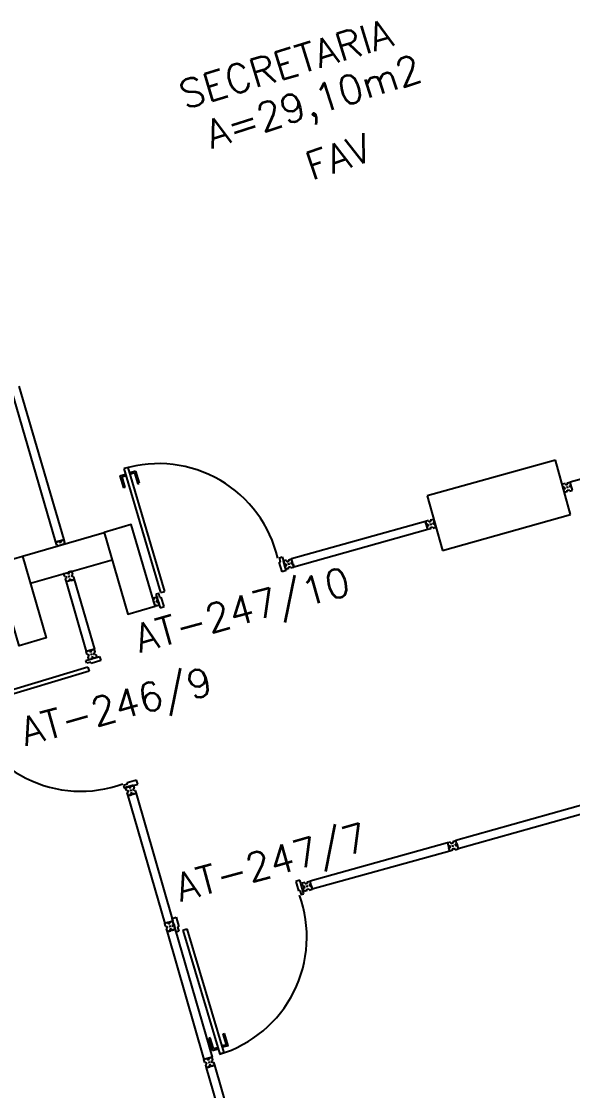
# Model space of a CAD drawing. Extents: x -165 to 137, y 302 to 416.
# Drawn here: x -115.2 to -111.31, y 326.5 to 334.06 of the extents above; entities that cross this region are included whole.
import ezdxf
from ezdxf.enums import TextEntityAlignment as Align

# ---------------------------------------------------------------- set-up
doc = ezdxf.new("R2010")
doc.units = 0
doc.header["$LTSCALE"] = 0.02
doc.header["$MEASUREMENT"] = 0
doc.layers.get('0').update_dxf_attribs({"linetype": 'CONTINUOUS'})
doc.layers.get('DEFPOINTS').update_dxf_attribs({"linetype": 'CONTINUOUS'})
for name, color, linetype in [('CENTRO_DE_CUSTO', 1, 'CONTINUOUS'), ('DIV', 2, 'CONTINUOUS'), ('ESTR', 3, 'CONTINUOUS'), ('TEXTO', 2, 'CONTINUOUS'), ('TEXTO-ENDEREÇO', 2, 'CONTINUOUS'), ('USO1', 2, 'CONTINUOUS'), ('ÁREA', 2, 'CONTINUOUS')]:
    doc.layers.add(name, color=color, linetype=linetype)
doc.styles.add('1', font='romans.shx', dxfattribs={"height": 1.1})
doc.styles.add('UNB-100', font='simplex.shx', dxfattribs={"height": 0.2})
doc.styles.add('UNB-100-1', font='simplex.shx', dxfattribs={"height": 0.2})
doc.dimstyles.new('1-600', dxfattribs={"dimtxt": 1.1, "dimasz": 2.5, "dimexe": 2, "dimexo": 4, "dimgap": 0.2, "dimtad": 1, "dimdec": 0, "dimzin": 4, "dimdsep": 46, "dimlunit": 6, "dimtxsty": '1', "dimblk1": 'NONE', "dimblk2": 'NONE', "dimsah": 1, "dimcen": 0, "dimclrd": 2, "dimclre": 2, "dimclrt": 2, "dimadec": 0, "dimazin": 0, "dimtfac": 1, "dimtdec": 0, "dimtmove": 2, "dimatfit": 3, "dimldrblk": 'NONE', "dimfxl": 0, "dimtolj": 1, "dimtzin": 0, "dimarcsym": 0})

# ---------------------------------------------------------------- blocks, each defined once
blk = doc.blocks.new('PILINT-TTC')
for points in [[(-0.1572, -8.3909), (-0.1828, -8.9904), (-0.3826, -8.9819), (-0.357, -8.3824)], [(0.4422, -8.4164), (0.4167, -9.0159), (0.6165, -9.0244), (0.642, -8.425)]]:
    blk.add_lwpolyline(points, close=True)
blk = doc.blocks.new('PDV2D-TTC')
at = {"layer": 'DIV'}
for p, q in [((0.0299, 0.05), (0.0599, 0.05)), ((0.0299, 0.035), (0.0299, 0.05)), ((0.0299, -0.035), (0.0299, 0.035)), ((0.0599, 0.05), (0.0599, -0.0199)), ((0.9412, 0.05), (0.9412, -0.0199)), ((0.9712, 0.05), (0.9412, 0.05)), ((0.9712, 0.035), (0.9712, 0.05)), ((0.9712, -0.035), (0.9712, 0.035)), ((0.0299, -0.05), (0.0299, -0.0347)), ((0.05, -0.05), (0.0299, -0.05)), ((0.05, -0.0199), (0.0599, -0.0199)), ((0.05, -0.0199), (0.05, -0.05)), ((0.0787, -0.0505), (0.1087, -0.0505)), ((0.0787, -0.0505), (0.0787, -0.9647)), ((0.1087, -0.0505), (0.1087, -0.9647)), ((0.9512, -0.0199), (0.9412, -0.0199)), ((0.9512, -0.0199), (0.9512, -0.05)), ((0.9512, -0.05), (0.9712, -0.05)), ((0.9712, -0.05), (0.9712, -0.0347)), ((0.1087, -0.9647), (0.0787, -0.9647))]:
    blk.add_line(p, q, dxfattribs=at)
at = {"layer": 'DIV', "color": 1}
for p, q in [((0.0362, -0.9247), (0.0362, -0.8347)), ((0.0462, -0.8347), (0.0364, -0.8347)), ((0.0462, -0.9147), (0.0462, -0.8347)), ((0.1409, -0.9147), (0.1409, -0.8347)), ((0.1409, -0.8347), (0.1507, -0.8347)), ((0.1509, -0.9247), (0.1509, -0.8347)), ((0.0362, -0.9247), (0.0763, -0.9247)), ((0.0462, -0.9147), (0.0763, -0.9147)), ((0.1409, -0.9147), (0.1108, -0.9147)), ((0.1509, -0.9247), (0.1108, -0.9247))]:
    blk.add_line(p, q, dxfattribs=at)
blk.add_arc((0.0755, -0.1001), 0.8651, 270, 3.32145, dxfattribs=at)
blk = doc.blocks.new('DIVMT-TTC')
for p, q in [((-0.03, 0.03), (-0.03, 0.006)), ((-0.008, 0.03), (-0.03, 0.03)), ((-0.0185, 0.006), (-0.03, 0.006)), ((-0.0185, -0.006), (-0.0185, 0.006)), ((-0.008, 0.03), (-0.008, 0.02)), ((-0.008, 0.02), (0.008, 0.02)), ((-0.0051, 0), (0.0051, 0)), ((0.0051, 0), (-0.0051, 0)), ((-0.0051, 0), (0.0051, 0)), ((0, -0.0051), (0, 0.0051)), ((0, 0.0051), (0, -0.0051)), ((0.008, 0.03), (0.008, 0.02)), ((0.008, 0.03), (0.03, 0.03)), ((0.0205, 0.006), (0.03, 0.006)), ((0.0205, -0.006), (0.0205, 0.006)), ((0.0205, 0.006), (0.0205, -0.006)), ((0.0205, 0.006), (0.03, 0.006)), ((0.97, 0.03), (0.03, 0.03)), ((0.03, 0.006), (0.03, 0.03)), ((0.03, -0.03), (0.03, 0.03)), ((0.03, -0.005), (0.03, 0.005)), ((0.97, -0.03), (0.97, 0.03)), ((0.97, 0.03), (0.97, 0.009)), ((0.97, 0.009), (0.97, 0.027)), ((0.9795, 0.006), (0.97, 0.006)), ((0.97, -0.005), (0.97, 0.005)), ((0.9795, 0.006), (0.9795, -0.006)), ((1.0051, 0), (0.9949, 0)), ((1, 0.0051), (1, -0.0051)), ((-0.0185, -0.006), (-0.03, -0.006)), ((-0.03, -0.03), (-0.03, -0.006)), ((-0.008, -0.03), (-0.03, -0.03)), ((-0.008, -0.03), (-0.008, -0.02)), ((-0.008, -0.02), (0.008, -0.02)), ((0.008, -0.03), (0.008, -0.02)), ((0.008, -0.03), (0.03, -0.03)), ((0.0205, -0.006), (0.03, -0.006)), ((0.0205, -0.006), (0.03, -0.006)), ((0.03, -0.006), (0.03, -0.03)), ((0.97, -0.03), (0.03, -0.03)), ((0.9795, -0.006), (0.97, -0.006)), ((0.97, -0.009), (0.97, -0.027))]:
    blk.add_line(p, q)
blk = doc.blocks.new('PDV2E-TTC')
at = {"layer": 'DIV', "color": 1}
for p, q in [((0.0229, 0.9247), (0.0629, 0.9247)), ((0.0229, 0.9247), (0.0229, 0.8347)), ((0.0329, 0.9147), (0.0629, 0.9147)), ((0.0329, 0.9147), (0.0329, 0.8347)), ((0.1375, 0.9247), (0.0975, 0.9247)), ((0.1275, 0.9147), (0.0975, 0.9147)), ((0.1275, 0.9147), (0.1275, 0.8347)), ((0.1375, 0.9247), (0.1375, 0.8347)), ((0.0329, 0.8347), (0.023, 0.8347)), ((0.1275, 0.8347), (0.1374, 0.8347))]:
    blk.add_line(p, q, dxfattribs=at)
at = {"layer": 'DIV'}
for p, q in [((0.0654, 0.0505), (0.0654, 0.9647)), ((0.0954, 0.9647), (0.0654, 0.9647)), ((0.0954, 0.0505), (0.0954, 0.9647)), ((0.0494, 0.05), (0.0293, 0.05)), ((0.0293, 0.05), (0.0293, 0.0347)), ((0.0293, 0.035), (0.0293, -0.035)), ((0.0494, 0.0199), (0.0494, 0.05)), ((0.0494, 0.0199), (0.0593, 0.0199)), ((0.0593, -0.05), (0.0593, 0.0199)), ((0.0654, 0.0505), (0.0954, 0.0505)), ((0.9279, -0.05), (0.9279, 0.0199)), ((0.9378, 0.0199), (0.9279, 0.0199)), ((0.9378, 0.05), (0.9579, 0.05)), ((0.9378, 0.0199), (0.9378, 0.05)), ((0.9579, 0.05), (0.9579, 0.0347)), ((0.9579, 0.035), (0.9579, -0.035)), ((0.0293, -0.035), (0.0293, -0.05)), ((0.0293, -0.05), (0.0593, -0.05)), ((0.9579, -0.05), (0.9279, -0.05)), ((0.9579, -0.035), (0.9579, -0.05))]:
    blk.add_line(p, q, dxfattribs=at)
at = {"layer": 'DIV', "color": 1}
blk.add_arc((0.0622, 0.1001), 0.8651, 356.67855, 90, dxfattribs=at)
blk = doc.blocks.new('MTINI-TTC')
for p, q in [((-0.03, 0.008), (-0.03, 0.03)), ((0.03, 0.03), (-0.03, 0.03)), ((-0.03, 0.008), (-0.02, 0.008)), ((-0.009, 0.03), (-0.027, 0.03)), ((-0.02, 0.008), (-0.02, 0)), ((-0.0009, 0), (-0.02, 0)), ((-0.006, 0.0205), (-0.006, 0.03)), ((-0.006, 0.0225), (-0.006, 0.027)), ((-0.006, 0.0205), (0.006, 0.0205)), ((0.0051, 0), (-0.0051, 0)), ((0.005, 0.03), (-0.005, 0.03)), ((0.004, 0.0205), (-0.004, 0.0205)), ((0.02, 0), (-0.0009, 0)), ((0, -0.0051), (0, 0.0051)), ((0.006, 0.0205), (0.006, 0.03)), ((0.006, 0.0225), (0.006, 0.027)), ((0.009, 0.03), (0.027, 0.03)), ((0.03, 0.008), (0.02, 0.008)), ((0.02, 0), (0.02, 0.008)), ((0.03, 0.008), (0.03, 0.03))]:
    blk.add_line(p, q)
blk = doc.blocks.new('*D82')
at = {"layer": 'DEFPOINTS', "color": 0, "transparency": 16777216}
for p in [(-88.7083, 326.8637), (-88.3918, 325.3975), (-118.1512, 319.1742), (-117.7112, 317.7402), (-96.6851, 316.8114)]:
    blk.add_point(p, dxfattribs=at)
at = {"layer": 'USO1', "color": 2, "lineweight": -2, "transparency": 16777216}
for p, q in [((-87.5478, 321.4875), (-86.5978, 317.0868)), ((-116.5378, 313.9162), (-115.2196, 309.6205))]:
    blk.add_line(p, q, dxfattribs=at)
blk.add_arc((-13.2658, -22.6242), 349.5358, 102.18129, 107.059339, dxfattribs=at)
at = {"layer": 'USO1', "color": 2, "transparency": 16777216, "insert": (-101.7286, 316.4967), "char_height": 1.1, "attachment_point": 5, "rotation": 14.62031, "style": '1'}
blk.add_mtext('\\A1;Agronomia e Veterinária', dxfattribs=at)
blk = doc.blocks.new('_NONE')
at = {"color": 0, "linetype": 'ByBlock'}
blk.add_circle((0, 0), 0.25, dxfattribs=at)

msp = doc.modelspace()

# ---------------------------------------------------------------- linework, layer by layer
at = {"layer": 'DIV'}
for p, q in [((-114.9588, 330.38), (-115.2747, 331.4652)), ((-114.9012, 330.3968), (-115.2171, 331.482)), ((-111.4327, 330.9598), (-112.3379, 330.7065)), ((-111.3249, 330.5746), (-111.4327, 330.9598)), ((-110.7939, 330.9528), (-111.327, 330.8048)), ((-111.3636, 330.7946), (-111.3848, 330.7887)), ((-111.3686, 330.7309), (-111.3848, 330.7887)), ((-111.3673, 330.7687), (-111.3783, 330.7656)), ((-111.3692, 330.7682), (-111.3783, 330.7656)), ((-111.3692, 330.7682), (-111.366, 330.7566)), ((-111.364, 330.7571), (-111.3673, 330.7687)), ((-111.3636, 330.7946), (-111.3609, 330.785)), ((-111.3609, 330.785), (-111.3455, 330.7893)), ((-111.3527, 330.7665), (-111.3429, 330.7693)), ((-111.3429, 330.7693), (-111.3527, 330.7665)), ((-111.3527, 330.7665), (-111.3429, 330.7693)), ((-111.3429, 330.7693), (-111.3527, 330.7665)), ((-111.3492, 330.7728), (-111.3464, 330.763)), ((-111.3464, 330.763), (-111.3492, 330.7728)), ((-111.3492, 330.7728), (-111.3464, 330.763)), ((-111.3482, 330.7989), (-111.327, 330.8049)), ((-111.3482, 330.7989), (-111.3455, 330.7893)), ((-111.3297, 330.7792), (-111.3205, 330.7817)), ((-111.3297, 330.7792), (-111.3205, 330.7817)), ((-111.3297, 330.7792), (-111.3265, 330.7676)), ((-111.3265, 330.7676), (-111.3297, 330.7792)), ((-111.3109, 330.7471), (-111.327, 330.8049)), ((-111.3265, 330.7676), (-111.3173, 330.7702)), ((-111.3265, 330.7676), (-111.3173, 330.7702)), ((-112.3379, 330.7065), (-112.2301, 330.3213)), ((-111.3754, 330.755), (-111.3781, 330.7646)), ((-111.364, 330.7571), (-111.3751, 330.754)), ((-111.366, 330.7566), (-111.3751, 330.754)), ((-111.3475, 330.7368), (-111.3686, 330.7309)), ((-111.3501, 330.7465), (-111.3347, 330.7508)), ((-111.3475, 330.7368), (-111.3501, 330.7465)), ((-111.332, 330.7411), (-111.3347, 330.7508)), ((-111.332, 330.7411), (-111.3109, 330.7471)), ((-112.3133, 330.5368), (-112.2921, 330.5428)), ((-112.2759, 330.485), (-112.2921, 330.5428)), ((-112.2856, 330.5196), (-112.2921, 330.5428)), ((-112.2301, 330.3213), (-111.3249, 330.5746)), ((-112.3499, 330.5266), (-113.2944, 330.2619)), ((-112.3337, 330.4688), (-113.2783, 330.2041)), ((-112.3287, 330.5325), (-112.3499, 330.5266)), ((-112.3499, 330.5266), (-112.3434, 330.5035)), ((-112.3499, 330.5266), (-112.3442, 330.5064)), ((-112.3337, 330.4688), (-112.3499, 330.5266)), ((-112.3442, 330.5064), (-112.3491, 330.5237)), ((-112.3323, 330.5066), (-112.3434, 330.5035)), ((-112.3343, 330.5061), (-112.3434, 330.5035)), ((-112.3405, 330.4929), (-112.3431, 330.5025)), ((-112.3291, 330.495), (-112.3402, 330.4919)), ((-112.331, 330.4945), (-112.3402, 330.4919)), ((-112.3337, 330.4688), (-112.3402, 330.4919)), ((-112.3394, 330.4891), (-112.3345, 330.4717)), ((-112.3343, 330.5061), (-112.331, 330.4945)), ((-112.3125, 330.4747), (-112.3337, 330.4688)), ((-112.3291, 330.495), (-112.3323, 330.5066)), ((-112.3287, 330.5325), (-112.326, 330.5229)), ((-112.326, 330.5229), (-112.3106, 330.5272)), ((-112.3178, 330.5044), (-112.308, 330.5072)), ((-112.308, 330.5072), (-112.3178, 330.5044)), ((-112.3178, 330.5044), (-112.308, 330.5072)), ((-112.308, 330.5072), (-112.3178, 330.5044)), ((-112.3152, 330.4844), (-112.2998, 330.4887)), ((-112.3125, 330.4747), (-112.3152, 330.4844)), ((-112.3143, 330.5107), (-112.3115, 330.5009)), ((-112.3115, 330.5009), (-112.3143, 330.5107)), ((-112.3143, 330.5107), (-112.3115, 330.5009)), ((-112.3133, 330.5368), (-112.3106, 330.5272)), ((-112.2971, 330.479), (-112.2998, 330.4887)), ((-112.2971, 330.479), (-112.2759, 330.485)), ((-112.2948, 330.5171), (-112.2856, 330.5196)), ((-112.2948, 330.5171), (-112.2856, 330.5196)), ((-112.2948, 330.5171), (-112.2915, 330.5055)), ((-112.2915, 330.5055), (-112.2948, 330.5171)), ((-112.2915, 330.5055), (-112.2824, 330.5081)), ((-112.2915, 330.5055), (-112.2824, 330.5081)), ((-112.2827, 330.509), (-112.2854, 330.5187)), ((-112.2824, 330.5081), (-112.2759, 330.485)), ((-114.9588, 330.38), (-114.9012, 330.3968)), ((-114.9216, 330.3809), (-114.9243, 330.3901)), ((-114.9012, 330.3968), (-114.9214, 330.3909)), ((-114.9214, 330.3909), (-114.9041, 330.3959)), ((-114.9387, 330.3859), (-114.9559, 330.3809)), ((-114.9331, 330.3776), (-114.9358, 330.3867)), ((-114.9348, 330.387), (-114.9252, 330.3898)), ((-114.9216, 330.3809), (-114.9331, 330.3776)), ((-114.9168, 330.361), (-114.9265, 330.3582)), ((-114.9202, 330.3547), (-114.9231, 330.3645)), ((-113.331, 330.2516), (-113.3522, 330.2457)), ((-113.3522, 330.2457), (-113.3457, 330.2226)), ((-113.336, 330.1879), (-113.3522, 330.2457)), ((-113.3522, 330.2457), (-113.3465, 330.2255)), ((-113.3465, 330.2255), (-113.3514, 330.2428)), ((-113.331, 330.2516), (-113.3283, 330.242)), ((-113.3283, 330.242), (-113.3129, 330.2463)), ((-113.3156, 330.2559), (-113.2944, 330.2619)), ((-113.3156, 330.2559), (-113.3129, 330.2463)), ((-113.2971, 330.2362), (-113.2879, 330.2388)), ((-113.2971, 330.2362), (-113.2879, 330.2388)), ((-113.2783, 330.2041), (-113.2944, 330.2619)), ((-113.2879, 330.2388), (-113.2944, 330.2619)), ((-114.9032, 330.1576), (-114.8801, 330.1642)), ((-114.8769, 330.1532), (-114.8801, 330.1642)), ((-114.8455, 330.1742), (-114.8686, 330.1675)), ((-114.8654, 330.1565), (-114.8686, 330.1675)), ((-114.8394, 330.153), (-114.8455, 330.1742)), ((-113.3347, 330.2257), (-113.3457, 330.2226)), ((-113.3366, 330.2252), (-113.3457, 330.2226)), ((-113.3428, 330.212), (-113.3454, 330.2217)), ((-113.3314, 330.2141), (-113.3425, 330.2111)), ((-113.3333, 330.2136), (-113.3425, 330.2111)), ((-113.3361, 330.1879), (-113.3425, 330.2111)), ((-113.3417, 330.2082), (-113.3368, 330.1908)), ((-113.3366, 330.2252), (-113.3333, 330.2136)), ((-113.3149, 330.1939), (-113.3361, 330.1879)), ((-113.3314, 330.2141), (-113.3347, 330.2257)), ((-113.3201, 330.2235), (-113.3103, 330.2263)), ((-113.3103, 330.2263), (-113.3201, 330.2235)), ((-113.3201, 330.2235), (-113.3103, 330.2263)), ((-113.3103, 330.2263), (-113.3201, 330.2235)), ((-113.3176, 330.2035), (-113.3021, 330.2078)), ((-113.3149, 330.1939), (-113.3176, 330.2035)), ((-113.3166, 330.2298), (-113.3139, 330.22)), ((-113.3139, 330.22), (-113.3166, 330.2298)), ((-113.3166, 330.2298), (-113.3138, 330.22)), ((-113.2995, 330.1982), (-113.3021, 330.2078)), ((-113.2995, 330.1982), (-113.2783, 330.2041)), ((-113.2971, 330.2362), (-113.2939, 330.2246)), ((-113.2939, 330.2246), (-113.2971, 330.2362)), ((-113.2939, 330.2246), (-113.2847, 330.2272)), ((-113.2939, 330.2246), (-113.2847, 330.2272)), ((-113.285, 330.2282), (-113.2877, 330.2378)), ((-113.2847, 330.2272), (-113.2783, 330.2041)), ((-114.8971, 330.1364), (-114.9032, 330.1576)), ((-114.8971, 330.1364), (-114.8875, 330.1392)), ((-114.8927, 330.121), (-114.8831, 330.1238)), ((-114.8927, 330.121), (-114.8866, 330.0999)), ((-114.8875, 330.1392), (-114.8831, 330.1238)), ((-114.8289, 330.1165), (-114.8866, 330.0999)), ((-114.8635, 330.1066), (-114.8866, 330.0999)), ((-114.8866, 330.0999), (-114.7444, 329.6069)), ((-114.8654, 330.1565), (-114.8769, 330.1532)), ((-114.8612, 330.1385), (-114.871, 330.1356)), ((-114.871, 330.1356), (-114.8612, 330.1385)), ((-114.8675, 330.1419), (-114.8646, 330.1321)), ((-114.8646, 330.1321), (-114.8675, 330.1419)), ((-114.8675, 330.1419), (-114.8646, 330.1321)), ((-114.8546, 330.119), (-114.8661, 330.1157)), ((-114.8661, 330.1157), (-114.8546, 330.119)), ((-114.8661, 330.1157), (-114.8635, 330.1066)), ((-114.8661, 330.1157), (-114.8635, 330.1066)), ((-114.8529, 330.1096), (-114.8625, 330.1068)), ((-114.8546, 330.119), (-114.852, 330.1099)), ((-114.8546, 330.119), (-114.852, 330.1099)), ((-114.852, 330.1099), (-114.8289, 330.1165)), ((-114.8394, 330.153), (-114.8491, 330.1503)), ((-114.8491, 330.1503), (-114.8446, 330.1349)), ((-114.835, 330.1377), (-114.8446, 330.1349)), ((-114.835, 330.1377), (-114.8289, 330.1165)), ((-114.8289, 330.1165), (-114.6868, 329.6235)), ((-114.2644, 329.9779), (-114.2721, 329.9757)), ((-114.267, 329.9573), (-114.2721, 329.9757)), ((-114.2716, 329.9551), (-114.2618, 329.9578)), ((-114.2716, 329.9551), (-114.2618, 329.9578)), ((-114.2618, 329.9578), (-114.2716, 329.9551)), ((-114.2653, 329.9515), (-114.2681, 329.9614)), ((-114.2681, 329.9614), (-114.2653, 329.9515)), ((-114.2671, 329.9875), (-114.2459, 329.9934)), ((-114.2671, 329.9875), (-114.2644, 329.9779)), ((-114.2613, 329.9372), (-114.267, 329.9573)), ((-114.2613, 329.9372), (-114.2536, 329.9393)), ((-114.2509, 329.9297), (-114.2536, 329.9393)), ((-114.2486, 329.9678), (-114.2394, 329.9703)), ((-114.2486, 329.9678), (-114.2394, 329.9703)), ((-114.2486, 329.9678), (-114.2454, 329.9562)), ((-114.2486, 329.9678), (-114.2454, 329.9562)), ((-114.2459, 329.9581), (-114.2481, 329.9658)), ((-114.2467, 329.9683), (-114.2423, 329.9695)), ((-114.2298, 329.9356), (-114.2459, 329.9934)), ((-114.2298, 329.9356), (-114.2459, 329.9934)), ((-114.2454, 329.9562), (-114.2362, 329.9588)), ((-114.2454, 329.9562), (-114.2362, 329.9588)), ((-114.2402, 329.9732), (-114.2451, 329.9905)), ((-114.2434, 329.9567), (-114.2391, 329.9579)), ((-114.2365, 329.9597), (-114.2392, 329.9693)), ((-114.2365, 329.9597), (-114.2392, 329.9693)), ((-114.2354, 329.9559), (-114.2306, 329.9385)), ((-114.2509, 329.9297), (-114.2298, 329.9356)), ((-114.6868, 329.6235), (-114.7444, 329.6069)), ((-114.7214, 329.6135), (-114.7444, 329.6069)), ((-114.7383, 329.5858), (-114.7444, 329.6069)), ((-114.7383, 329.5858), (-114.7287, 329.5885)), ((-114.7339, 329.5704), (-114.7243, 329.5731)), ((-114.7339, 329.5704), (-114.7278, 329.5492)), ((-114.7243, 329.5731), (-114.7287, 329.5885)), ((-114.7187, 329.6044), (-114.7214, 329.6135)), ((-114.7187, 329.6044), (-114.7214, 329.6135)), ((-114.7108, 329.6166), (-114.7204, 329.6138)), ((-114.7187, 329.6044), (-114.7072, 329.6077)), ((-114.7072, 329.6077), (-114.7187, 329.6044)), ((-114.7122, 329.585), (-114.7024, 329.5878)), ((-114.7024, 329.5878), (-114.7122, 329.585)), ((-114.7098, 329.6169), (-114.6868, 329.6235)), ((-114.7072, 329.6077), (-114.7098, 329.6169)), ((-114.7072, 329.6077), (-114.7098, 329.6169)), ((-114.7059, 329.5815), (-114.7087, 329.5913)), ((-114.7087, 329.5913), (-114.7059, 329.5815)), ((-114.7059, 329.5815), (-114.7087, 329.5913)), ((-114.6964, 329.5703), (-114.7079, 329.5669)), ((-114.7079, 329.5669), (-114.7047, 329.5559)), ((-114.6964, 329.5703), (-114.6932, 329.5592)), ((-114.6701, 329.5659), (-114.6932, 329.5592)), ((-114.6807, 329.6024), (-114.6903, 329.5996)), ((-114.6859, 329.5842), (-114.6903, 329.5996)), ((-114.6807, 329.6024), (-114.6868, 329.6235)), ((-114.6762, 329.587), (-114.6859, 329.5842)), ((-114.6762, 329.587), (-114.6701, 329.5659)), ((-114.7278, 329.5492), (-114.7047, 329.5559)), ((-114.4097, 328.6627), (-114.4674, 328.646)), ((-114.4443, 328.6527), (-114.4674, 328.646)), ((-114.4417, 328.6436), (-114.4443, 328.6527)), ((-114.4417, 328.6436), (-114.4443, 328.6527)), ((-114.4337, 328.6557), (-114.4434, 328.653)), ((-114.4328, 328.656), (-114.4097, 328.6627)), ((-114.4302, 328.6469), (-114.4328, 328.656)), ((-114.4302, 328.6469), (-114.4328, 328.656)), ((-114.4036, 328.6415), (-114.4097, 328.6627)), ((-114.4613, 328.6249), (-114.4674, 328.646)), ((-114.4613, 328.6249), (-114.4517, 328.6277)), ((-114.4569, 328.6095), (-114.4472, 328.6123)), ((-114.4569, 328.6095), (-114.4508, 328.5884)), ((-114.4472, 328.6123), (-114.4517, 328.6277)), ((-114.4508, 328.5884), (-114.4277, 328.595)), ((-114.4417, 328.6436), (-114.4302, 328.6469)), ((-114.4302, 328.6469), (-114.4417, 328.6436)), ((-114.4351, 328.6241), (-114.4253, 328.6269)), ((-114.4253, 328.6269), (-114.4351, 328.6241)), ((-114.4288, 328.6206), (-114.4317, 328.6304)), ((-114.4317, 328.6304), (-114.4288, 328.6206)), ((-114.4288, 328.6206), (-114.4317, 328.6304)), ((-114.4194, 328.6094), (-114.4309, 328.6061)), ((-114.4309, 328.6061), (-114.4277, 328.595)), ((-114.4194, 328.6094), (-114.4162, 328.5984)), ((-114.3931, 328.605), (-114.4162, 328.5984)), ((-114.4036, 328.6415), (-114.4132, 328.6387)), ((-114.4088, 328.6234), (-114.4132, 328.6387)), ((-114.3992, 328.6261), (-114.4088, 328.6234)), ((-114.3992, 328.6261), (-114.3931, 328.605)), ((-111.196, 328.535), (-112.1355, 328.2707)), ((-111.1802, 328.4771), (-112.1197, 328.2128)), ((-112.1934, 328.2549), (-113.1643, 327.9856)), ((-112.1722, 328.2607), (-112.1934, 328.2549)), ((-112.1934, 328.2549), (-112.1839, 328.2202)), ((-112.176, 328.2348), (-112.1871, 328.2318)), ((-112.1728, 328.2232), (-112.1839, 328.2202)), ((-112.1776, 328.197), (-112.1839, 328.2202)), ((-112.1564, 328.2028), (-112.1776, 328.197)), ((-112.1728, 328.2232), (-112.176, 328.2348)), ((-112.1722, 328.2607), (-112.1695, 328.2511)), ((-112.1695, 328.2511), (-112.1541, 328.2553)), ((-112.1615, 328.2325), (-112.1516, 328.2352)), ((-112.1516, 328.2352), (-112.1615, 328.2325)), ((-112.1615, 328.2325), (-112.1516, 328.2352)), ((-112.159, 328.2125), (-112.1436, 328.2167)), ((-112.1564, 328.2028), (-112.159, 328.2125)), ((-112.1579, 328.2388), (-112.1552, 328.229)), ((-112.1552, 328.229), (-112.1579, 328.2388)), ((-112.1567, 328.2649), (-112.1355, 328.2707)), ((-112.1567, 328.2649), (-112.1541, 328.2553)), ((-112.1409, 328.207), (-112.1436, 328.2167)), ((-112.1409, 328.207), (-112.1197, 328.2128)), ((-112.1384, 328.2451), (-112.1292, 328.2476)), ((-112.1384, 328.2451), (-112.1292, 328.2476)), ((-112.1384, 328.2451), (-112.1352, 328.2335)), ((-112.1352, 328.2335), (-112.1384, 328.2451)), ((-112.1292, 328.2476), (-112.1355, 328.2707)), ((-112.1352, 328.2335), (-112.126, 328.236)), ((-112.1352, 328.2335), (-112.126, 328.236)), ((-112.1292, 328.2476), (-112.1197, 328.2128)), ((-112.1775, 328.1971), (-113.1484, 327.9277)), ((-113.201, 327.9754), (-113.2222, 327.9696)), ((-113.201, 327.9754), (-113.1983, 327.9658)), ((-113.1855, 327.9797), (-113.1643, 327.9856)), ((-113.1855, 327.9797), (-113.1829, 327.9701)), ((-113.1484, 327.9277), (-113.1643, 327.9856)), ((-113.1579, 327.9624), (-113.1643, 327.9856)), ((-113.2222, 327.9696), (-113.2158, 327.9465)), ((-113.2047, 327.9495), (-113.2158, 327.9465)), ((-113.2015, 327.9379), (-113.2126, 327.9349)), ((-113.2062, 327.9118), (-113.2126, 327.9349)), ((-113.185, 327.9176), (-113.2062, 327.9118)), ((-113.2015, 327.9379), (-113.2047, 327.9495)), ((-113.1983, 327.9658), (-113.1829, 327.9701)), ((-113.1902, 327.9473), (-113.1803, 327.95)), ((-113.1803, 327.95), (-113.1902, 327.9473)), ((-113.1902, 327.9473), (-113.1803, 327.95)), ((-113.1877, 327.9272), (-113.1722, 327.9315)), ((-113.185, 327.9176), (-113.1877, 327.9272)), ((-113.1866, 327.9536), (-113.1839, 327.9437)), ((-113.1839, 327.9437), (-113.1866, 327.9536)), ((-113.1696, 327.9219), (-113.1722, 327.9315)), ((-113.1696, 327.9219), (-113.1484, 327.9277)), ((-113.1671, 327.9599), (-113.1579, 327.9624)), ((-113.1671, 327.9599), (-113.1579, 327.9624)), ((-113.1671, 327.9599), (-113.1639, 327.9483)), ((-113.1639, 327.9483), (-113.1671, 327.9599)), ((-113.1639, 327.9483), (-113.1547, 327.9509)), ((-113.1639, 327.9483), (-113.1547, 327.9509)), ((-113.155, 327.9518), (-113.1577, 327.9615)), ((-113.1547, 327.9509), (-113.1484, 327.9277)), ((-114.1266, 327.6807), (-114.1222, 327.6653))]:
    msp.add_line(p, q, dxfattribs=at)
at = {"layer": 'ESTR'}
for p, q in [((-115.1947, 330.2816), (-114.6182, 330.4479)), ((-115.1389, 330.0896), (-114.5624, 330.2558))]:
    msp.add_line(p, q, dxfattribs=at)

# ---------------------------------------------------------------- block references
at = {"layer": 'DIV'}
for name, p, rotation in [('PDV2E-TTC', (-114.2659, 329.9562), 16.4706125552639), ('MTINI-TTC', (-114.9216, 330.3596), 16.16622267649768), ('PDV2D-TTC', (-114.7076, 329.5862), 286.6867070293351), ('DIVMT-TTC', (-114.1532, 327.6647), 106.0837678998953), ('DIVMT-TTC', (-114.1532, 327.6647), 106.0837678998953), ('PDV2D-TTC', (-114.153, 327.6644), 16.68670702933299), ('DIVMT-TTC', (-113.8762, 326.7038), 106.0837678998953), ('DIVMT-TTC', (-113.5991, 325.7429), 106.0837678998953)]:
    msp.add_blockref(name, p, dxfattribs=dict(at, rotation=rotation))
at = {"layer": 'ESTR', "rotation": 18.65143326994554}
msp.add_blockref('PILINT-TTC', (-117.7289, 338.2809), dxfattribs=at)

# ---------------------------------------------------------------- texts
at = {"layer": 'CENTRO_DE_CUSTO', "linetype": 'Continuous', "style": 'UNB-100'}
msp.add_text('FAV', height=0.2, rotation=18.98617, dxfattribs=at).set_placement((-113.1529, 332.9328))
at = {"layer": 'TEXTO', "style": 'UNB-100'}
msp.add_text('SECRETARIA', height=0.2, rotation=16.97586, dxfattribs=at).set_placement((-114.0488, 333.438))
at = {"layer": 'TEXTO-ENDEREÇO', "style": 'UNB-100-1'}
for s, p in [('AT-247/10', (-114.3672, 329.5979)), ('AT-246/9', (-115.1745, 328.939)), ('AT-247/7', (-114.0812, 327.8374))]:
    msp.add_text(s, height=0.2, rotation=15.47955, dxfattribs=at).set_placement(p)
at = {"layer": 'ÁREA', "style": 'UNB-100'}
msp.add_text('A=29,10m2', height=0.2, rotation=17.81999, dxfattribs=at).set_placement((-113.1098, 333.4004), align=Align.CENTER)

# ---------------------------------------------------------------- dimensions: what is measured, and where the dimension line sits
at = {"layer": 'USO1'}
dim = msp.add_angular_dim_2l(base=(-96.6851, 316.8114), line1=((-88.7083, 326.8637), (-88.3918, 325.3975)), line2=((-118.1512, 319.1742), (-117.7112, 317.7402)), text='Agronomia e Veterinária', dimstyle='1-600', override={"dimazin": 1}, dxfattribs=at)
dim.commit()
dim.dimension.update_dxf_attribs({"geometry": '*D82', "text_midpoint": (-101.7286, 316.4967)})

doc.saveas('drawing.dxf')
